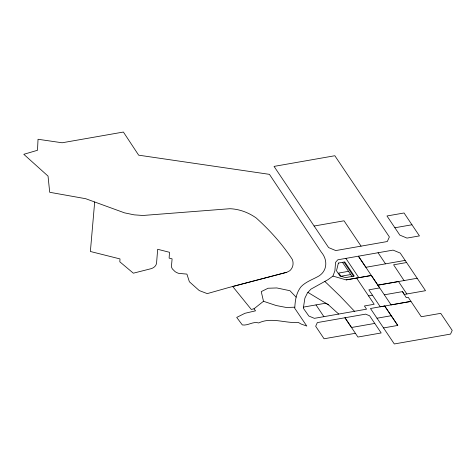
<?xml version="1.0" encoding="UTF-8"?>
<svg xmlns="http://www.w3.org/2000/svg" width="476" height="476" viewBox="0 0 476 476"><rect width="100%" height="100%" fill="white"/><g stroke="black" fill="none" stroke-linecap="round" stroke-linejoin="round"><path stroke-width="0.71" d="M94.682 201.985L90.375 251.483L120.006 258.926L119.821 261.806L133.345 273.188L151.106 268.678C153.647 267.94 156.063 266.048 156.544 263.323L157.669 249.281L169.498 252.292L169.123 258.129L172.104 258.855L171.408 266.846L172.3 268.851L175.019 271.564A9.056 5.885 21.4 0 0 178.845 273.402L186.913 274.105L189.377 281.762L199.265 290.574L207.238 293.615L228.992 287.468L286.796 272.278L289.789 270.731A22.217 14.429 21.4 0 0 292.401 259.569C282.393 244.164 269.856 230.283 256.207 217.972C248.472 212.498 239.392 209.089 229.884 208.714L142.913 215.479L134.143 214.849L124.551 212.861L85.686 198.706L49.706 192.286L48.04 176.102L23.8 154.307L37.509 150.279L38.032 139.266L62.13 142.776L123.397 132.042L138.665 155.176L269.434 174.347L321.318 252.155C328.267 260.265 327.345 272.141 317.04 277.026C311.536 279.912 305.521 282.119 301.1 286.659C296.364 292.55 295.245 299.856 294.817 307.193L294.656 308.156L306.794 326.06L301.153 324.055L298.333 322.43C285.023 323.478 271.457 316.82 258.706 322.954C252.958 321.116 248.032 325.893 242.314 324.93L236.709 317.409L244.938 313.297L255.547 310.822L253.982 308.805L251.292 309.454L232.699 286.493L286.796 272.278M303.492 307.097L303.319 308.21L308.829 316.028L314.362 318.337L366.556 309.18L364.414 305.973L374.178 304.259L356.583 278.073L346.207 279.894L332.932 276.086L327.958 279.686L310.929 289.146L307.484 292.865L304.908 298.071L303.492 307.097L325.786 303.194L328.428 304.801L338.722 314.077M332.932 276.086L334.896 270.802L335.556 262.365L337.817 259.795L393.069 250.114L400.233 253.077L425.52 290.693L404.255 294.43L402.494 291.615L384.34 294.805M253.982 308.805L263.496 301.278L276.187 305.527L286.284 307.472L294.817 307.193M356.583 278.073L371.357 275.473L379.711 287.903L368.876 289.836L380.253 306.794L410.972 301.397L421.272 316.736L440.728 313.345L452.2 330.415L450.54 334.092L394.307 343.958L370.465 308.507L384.697 306.003L397.769 325.429L383.537 327.934M368.567 295.899L372.506 295.209M314.118 226.035L344.035 220.799L361.07 246.14L387.297 241.534L389.38 236.935L334.83 155.735L274.045 166.398L328.607 247.585L335.758 250.572L361.07 246.14M394.878 227.76L411.966 224.779L419.445 235.906L406.98 238.089L399.828 235.108L386.97 215.973L404.053 212.986L411.966 224.779M405.141 260.396L365.871 267.292L358.404 256.189L391.111 304.89L410.972 301.397L408.218 297.31L406.254 297.661L402.494 291.615M348.521 271.326L338.728 273.04L340.887 276.258L350.681 274.545M406.587 262.532L393.592 264.805L404.047 280.566M346.207 279.894L371.357 275.473M417.154 278.258L377.873 285.16L398.501 281.542L406.855 293.966M377.004 318.218L391.248 315.719M374.773 323.418L351.508 327.5L344.969 317.754L357.922 337.05L381.181 332.956L369.668 315.808L365.616 314.136L317.331 322.591L315.683 326.274L324.073 338.775L355.411 333.289M307.918 292.395L328.428 304.801M324.775 281.352L340.054 296.084L354.531 311.298M296.096 297.137L289.955 290.723L276.824 287.95L268.089 288.242L261.247 291.615L263.496 301.278M384.697 306.003L397.769 325.429M378.057 252.744L385.506 263.841M345.868 258.391L358.815 277.669M344.053 262.145L353.495 276.211M342.536 262.413L351.978 276.473M316.016 304.92L323.9 316.665M338.377 263.067L336.49 270.796L339.983 275.997L345.564 277.597L354.275 276.074L344.785 261.943L338.377 263.067"/></g></svg>
